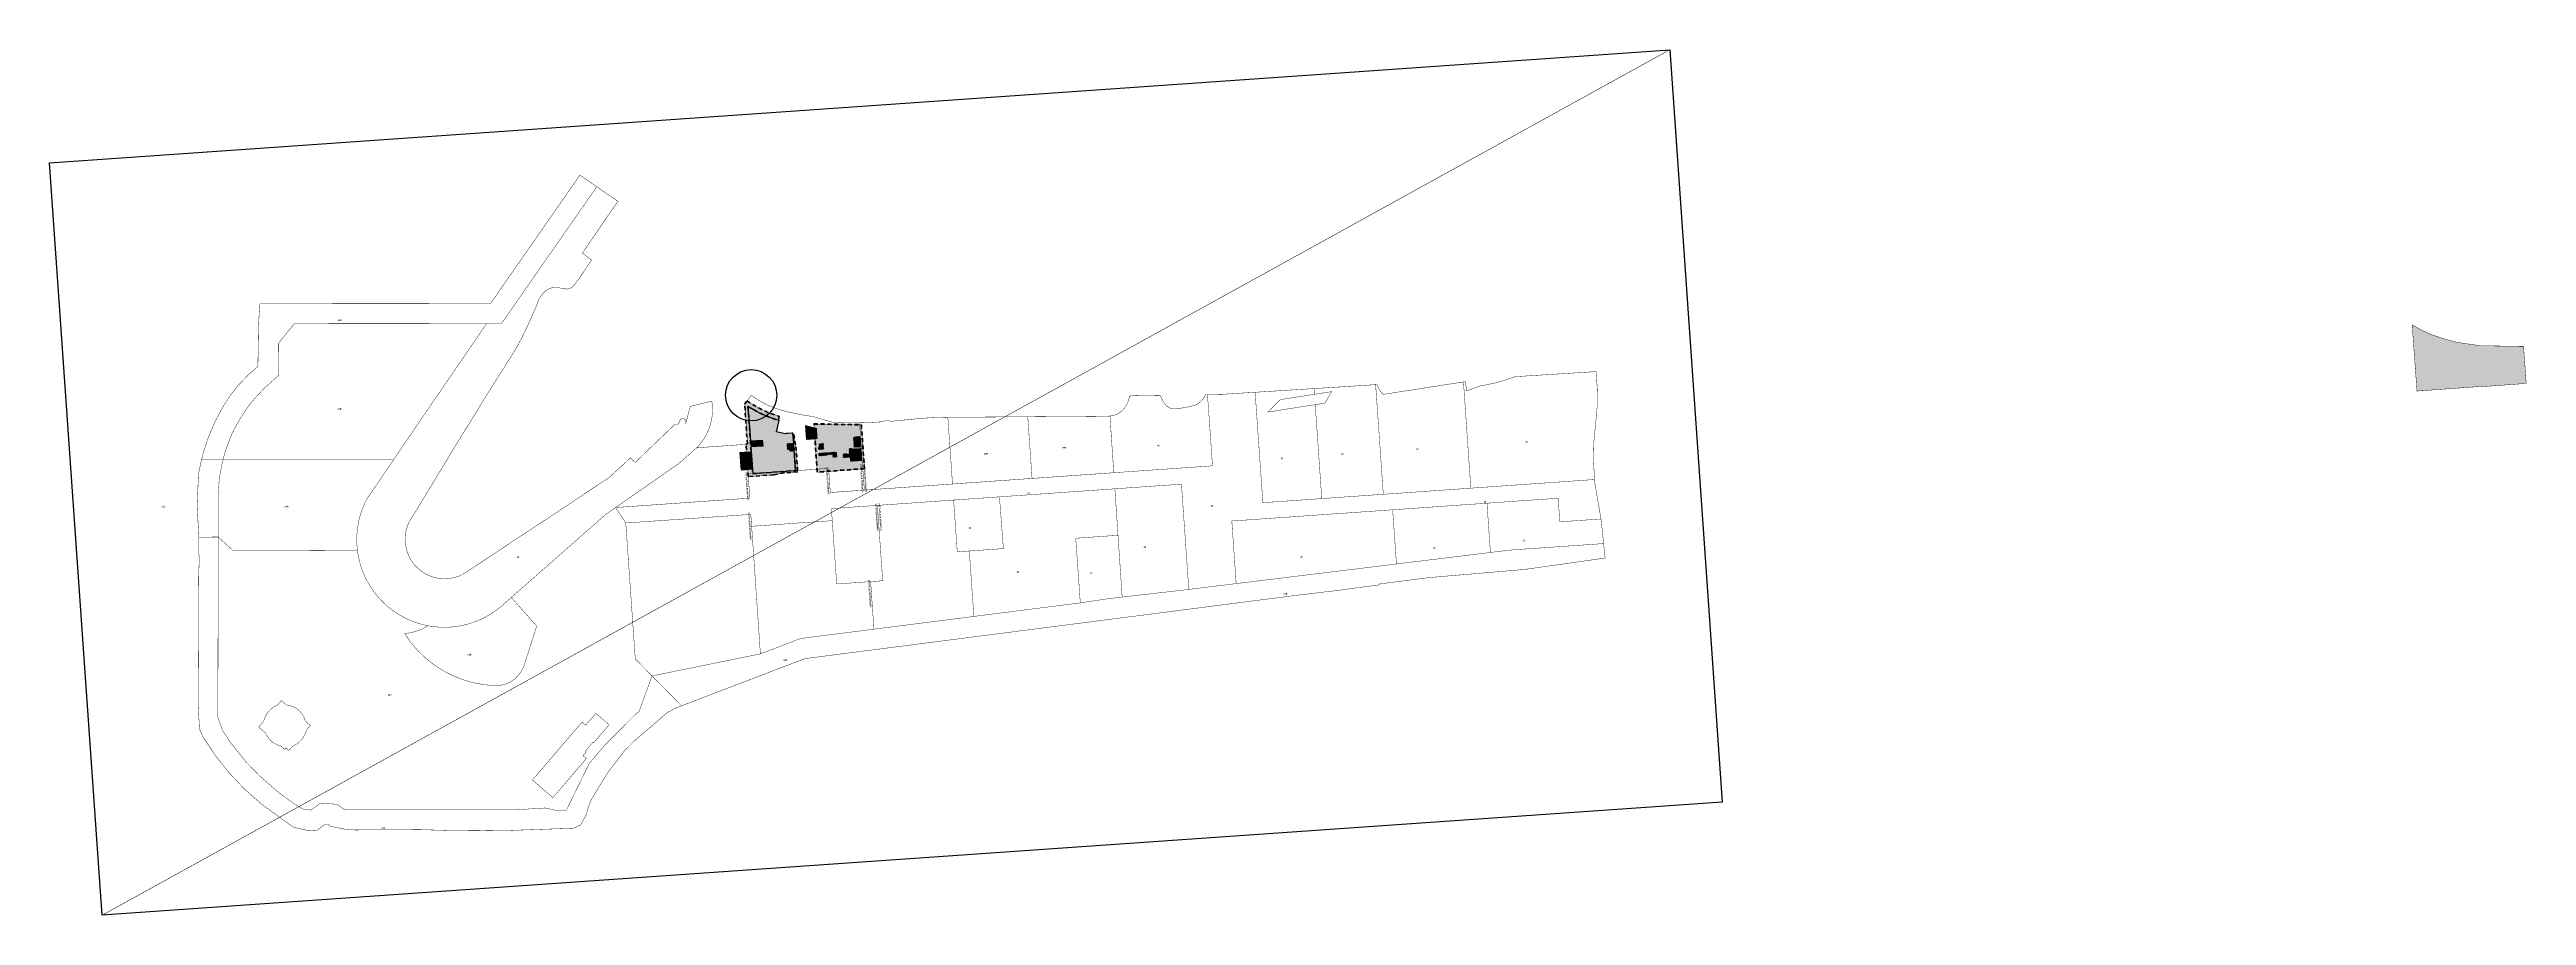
# Model space of a CAD drawing. Header units: millimetres. Extents: x 50357 to 985146, y 723188 to 1803594.
# Drawn here: x 825113 to 827570, y 819224 to 820083 of the extents above; entities that cross this region are included whole.
import ezdxf
from ezdxf.enums import TextEntityAlignment as Align

# ---------------------------------------------------------------- set-up
doc = ezdxf.new("R2010")
doc.units = ezdxf.units.MM
doc.header["$LTSCALE"] = 3
doc.header["$MEASUREMENT"] = 0
for name, pattern in [('Dash 1_100', [2.25, 1.25, -1]), ('DASHED', [19.05, 12.7, -6.35]), ('DIVIDE', [1.25, 0.5, -0.25, 0, -0.25, 0, -0.25])]:
    doc.linetypes.add(name, pattern=pattern)
doc.layers.get('Defpoints').update_dxf_attribs({"color": 32})
for name, color, linetype in [('_ANCILIARY', 40, 'Continuous'), ('_ANCILIARY HATCH', 252, 'Continuous'), ('_DEV LINE', 96, 'DIVIDE'), ('_PARCEL BOUNDARY', 10, 'DASHED'), ('_SUBLEASE', 241, 'Continuous')]:
    doc.layers.add(name, color=color, linetype=linetype)
for name, color, linetype, lineweight in [('Hatch (CARR)', 8, 'Continuous', 35), ('Hatch (HOR not under LTC submission)', 252, 'Continuous', 35), ('Hatch (LTC&CB)', 252, 'Continuous', 35)]:
    doc.layers.add(name, color=color, linetype=linetype, lineweight=lineweight)
doc.styles.add('_BOLD', font='arialbd.ttf', dxfattribs={"width": 0.8})
pattern_1 = [(138.99999998, (-8341.69256, 1134.409), (-0.23433608451, -0.2695728281), []), (138.99999998, (-8341.71018, 1134.66095), (-0.23433608451, -0.2695728281), [0, -0.3571875])]
pattern_2 = [(93.99999998, (-8690.079, 1559.30595), (-0.316726585965, -0.022147680305), []), (228.99999998, (-8689.9317, 1559.4754), (0.6777488253, -0.5891580658), [0.449013, -0.449013]), (228.99999998, (-8689.9372, 1559.5546), (0.6777488253, -0.5891580658), [0.449013, -0.449013]), (228.99999998, (-8689.9428, 1559.63375), (0.6777488253, -0.5891580658), [0.449013, -0.449013])]

# ---------------------------------------------------------------- blocks, each defined once
blk = doc.blocks.new('PARCEL BOUNDARY')
at = {"layer": '_PARCEL BOUNDARY', "ltscale": 0.2, "const_width": 400}
blk.add_lwpolyline([(835046275, 817368216), (834552235, 817304559), (834423997, 817255556), (834415272, 817250725), (834383474, 817223368), (834373340, 817213382), (834356312, 817191233), (834343998, 817171014), (834339429, 817163257), (834334619, 817148570), (834329521, 817139415), (834322539, 817136162), (834256694, 817133907), (834232989, 817133690), (834202736, 817133865), (834169745, 817134732), (834105632, 817134419), (834095122, 817135317), (834080874, 817138176), (834079946, 817139711), (834075547, 817139970), (834068485, 817134307), (834059513, 817133702), (834044421, 817137222), (834012957, 817159986, -0.08686965), (833954966, 817226586), (833951380, 817234555), (833950000, 817258228), (833950511, 817384961), (833951109, 817404498), (833950597, 817409587), (833950593, 817427676), (833948989, 817456124), (833950364, 817488063, -0.09406335), (833975556, 817556113, -0.0902781), (834009286, 817594401), (834009749, 817626239, -0.01890961), (834011285, 817656779), (834240035, 817656948), (834328826, 817784526), (834366572, 817758378), (834355826, 817743212), (834346055, 817728583), (834340896, 817721209), (834331155, 817706998), (834340389, 817700245), (834336624, 817694857), (834328547, 817682538), (834322058, 817673971, -0.17520592), (834315237, 817671365), (834306349, 817672952, 0.23232566), (834293229, 817668130, 0.13623246), (834285961, 817655424), (834277176, 817635418), (834270995, 817622574), (834264654, 817611081), (834252662, 817592098), (834242750, 817576451), (834230030, 817556108), (834218394, 817536845), (834214232, 817530553), (834209561, 817522752), (834175873, 817467287), (834168313, 817454617), (834159505, 817440452, 0.21078465), (834157945, 817409099, 0.18030514), (834175259, 817388920, 0.1721578), (834199780, 817384186, 0.10218961), (834213411, 817388708), (834221184, 817393764), (834236604, 817404009), (834264376, 817422377), (834297078, 817443981), (834310419, 817452901), (834352558, 817480871, 0.08211886), (834360568, 817486915, -0.01113374), (834370062, 817495444), (834378808, 817503845), (834383625, 817499192), (834387460, 817502803), (834394780, 817509960), (834415092, 817529477), (834423246, 817537222), (834426223, 817537204), (834428346, 817541474, -0.68597531), (834433832, 817540361, -0.09598667), (834433770, 817537696), (834438280, 817554903), (834459677, 817560069, -0.24235352), (834444628, 817513801), (834495220, 817517337), (834492444, 817557035), (834498761, 817565962, 0.10394533), (834533697, 817549820, 0.02814853), (834560518, 817544745), (834570883, 817541589, 0.01218113), (834580152, 817539059, 0.0118169), (834589680, 817538655, 0.01895901), (834627610, 817539489), (834630540, 817540418), (834634554, 817540697), (834637584, 817540183, 0.00497874), (834647569, 817541071), (834660846, 817542394, -0.02316028), (834692882, 817544092), (834848633, 817545126), (834853232, 817545226), (834857282, 817545692), (834861211, 817546780, 0.08894422), (834868247, 817552295, 0.09128275), (834872755, 817559703, 0.06185808), (834874097, 817565165), (834880689, 817565564), (834904743, 817565941, 0.07734062), (834909189, 817557307, 0.26747297), (834920028, 817552490, 0.0363773), (834937243, 817555572, 0.24942274), (834949395, 817566641), (834966122, 817566903), (835091811, 817574777), (835119690, 817576586), (835121800, 817571864, 0.07369685), (835125906, 817566838), (835207274, 817579502), (835208699, 817570346), (835222078, 817575222), (835227487, 817576187, 0.04905368), (835256687, 817584425), (835337017, 817589446, -0.06218634), (835336510, 817536749, 0.05571216), (835335348, 817485197), (835335994, 817477945), (835339286, 817458795), (835342221, 817441416), (835346043, 817404387), (835266281, 817393086), (835170777, 817384907), (835121934, 817378609), (835122014, 817377733), (835091934, 817373836), (835080292, 817372113), (835071867, 817371247), (835046358, 817368019)], format="xyb", close=True, dxfattribs=at)
at = {"layer": '_PARCEL BOUNDARY', "ltscale": 100, "const_width": 383, "flags": 128}
for points in [[(834236237, 817637072), (834250943, 817637080), (834345551, 817772940)], [(834951493, 817566674), (834953903, 817532536), (834956464, 817495914), (834858529, 817489069)], [(834433810, 817537817), (834433776, 817537676), (834433735, 817537510)], [(833953173, 817501723), (833974494, 817501723), (834143765, 817501723)], [(834745090, 817465102), (834925661, 817477723), (834932967, 817373210)], [(835228838, 817458825), (835299441, 817463761), (835301082, 817440318), (835341924, 817443173)], [(835344561, 817418750), (835264785, 817413220), (835250065, 817412109), (835232215, 817409919)], [(834357819, 817238886), (834344632, 817250195), (834334564, 817238456), (834330978, 817241531), (834281657, 817183996), (834302000, 817166552), (834335298, 817205381), (834331915, 817208282), (834334981, 817211857), (834334066, 817212642), (834341825, 817221691), (834342543, 817221075), (834357819, 817238886)]]:
    blk.add_lwpolyline(points, dxfattribs=at)
at = {"layer": '_PARCEL BOUNDARY', "ltscale": 100, "const_width": 383}
for points in [[(834374306, 817439184), (834364188, 817454516), (834354598, 817447836), (834251000, 817356662), (834247124, 817353518), (834243074, 817350602), (834238864, 817347922), (834234507, 817345489), (834230017, 817343309), (834225409, 817341391), (834220700, 817339740), (834215903, 817338363), (834211035, 817337263), (834206112, 817336444), (834201150, 817335909), (834196165, 817335659), (834191175, 817335696), (834186195, 817336019), (834181241, 817336628), (834176331, 817337520), (834171480, 817338692), (834166704, 817340140), (834162019, 817341861), (834157440, 817343847), (834152984, 817346093), (834148663, 817348590), (834144493, 817351332), (834140487, 817354308), (834136658, 817357510), (834133019, 817360925), (834129583, 817364544), (834126359, 817368355), (834123360, 817372343), (834120595, 817376498), (834118072, 817380804), (834115801, 817385248), (834113788, 817389815), (834112041, 817394490), (834110565, 817399257), (834109365, 817404102), (834108445, 817409007), (834108007, 817412150), (833984648, 817411723), (833969897, 817425250), (833969935, 817447466), (833969971, 817469437), (833970937, 817482557), (833973350, 817496662), (833977027, 817510752), (833981581, 817523118), (833985886, 817532471), (833992319, 817543971), (833999729, 817554866), (834006171, 817562900), (834015255, 817572566), (834030059, 817586023), (834029857, 817617710), (834045344, 817636969), (834236237, 817637072), (834176143, 817549386), (834130481, 817482167), (834117000, 817462322), (834114846, 817457820), (834112955, 817453202), (834111331, 817448483), (834109981, 817443678), (834108909, 817438804), (834108118, 817433876), (834107612, 817428911), (834107391, 817423925), (834107456, 817418935), (834107808, 817413957), (834108007, 817412150)], [(835205506, 817579227), (835212773, 817473741)], [(834998779, 817568931), (835006438, 817459316), (835125949, 817467671)], [(835057266, 817572573), (835057694, 817566447)], [(835058341, 817557187), (835064894, 817463400)], [(835118341, 817576499), (835125949, 817467671), (835212773, 817473741), (835319277, 817481186), (835331672, 817482053), (835335626, 817482329)], [(834693862, 817544099), (834698492, 817477884)], [(834623997, 817456639), (834699612, 817461924)], [(834859605, 817473106), (834866851, 817365639), (834853309, 817364088), (834825297, 817359878), (834820780, 817424033), (834862716, 817426965)], [(835135245, 817452282), (835228838, 817458825)], [(835228838, 817458825), (835232215, 817409919), (835139006, 817398484)], [(834429575, 817257676), (834383731, 817304357), (834374306, 817439184), (834498385, 817447685), (834507891, 817309233)], [(834499195, 817435887), (834579180, 817441477)], [(834825297, 817359878), (834547391, 817324442), (834507889, 817309232), (834400429, 817287354), (834387406, 817251986), (834383005, 817248414), (834354246, 817219522), (834337980, 817200220), (834315409, 817154090), (834304897, 817153962), (834294102, 817156289), (834266885, 817154545), (834097559, 817154381), (834094364, 817155070), (834087999, 817159949), (834071396, 817161019), (834061877, 817154192), (834054778, 817154779), (834044721, 817160731), (834028686, 817172548), (834011041, 817188012), (833997529, 817201937), (833981199, 817222357), (833974218, 817233241), (833969588, 817245978), (833969893, 817425241), (833950594, 817425173)], [(834715171, 817411388), (834719714, 817346415)], [(834617253, 817380982), (834620554, 817333771)], [(834932967, 817373210), (834866851, 817365639)], [(834979977, 817379021), (834932967, 817373210)]]:
    blk.add_lwpolyline(points, dxfattribs=at)
at = {"layer": '_PARCEL BOUNDARY', "ltscale": 100, "const_width": 383, "flags": 128}
for points in [[(835074785, 817569558), (835023756, 817561615), (835011142, 817549279), (835068023, 817558132)], [(834579180, 817441477), (834578344, 817453448), (834623997, 817456639), (834629227, 817381823), (834583575, 817378615)], [(834716671, 817411492), (834703203, 817410562), (834699612, 817461924), (834745090, 817465102), (834748993, 817413729)]]:
    blk.add_lwpolyline(points, close=True, dxfattribs=at)
at = {"layer": '_PARCEL BOUNDARY', "ltscale": 0.2, "const_width": 400}
for points in [[(834854731, 817545399), (834858529, 817489069), (834620586, 817472439), (834611000, 817471769), (834606247, 817538666)], [(834493654, 817517222), (834495714, 817487766), (834497384, 817463828), (834364188, 817454516), (834426900, 817498196), (834444635, 817513795)], [(834495714, 817487766), (834575555, 817493351), (834577227, 817469409), (834611000, 817471769)]]:
    blk.add_lwpolyline(points, dxfattribs=at)
at = {"layer": '_PARCEL BOUNDARY', "ltscale": 100, "const_width": 383, "flags": 128}
for points, elevation in [([(834773165, 817544625), (834777445, 817483402)], 994000), ([(834357819, 817238886), (834344632, 817250195), (834334564, 817238456), (834330978, 817241531), (834281657, 817183996), (834302000, 817166552), (834335298, 817205381), (834331915, 817208282), (834334981, 817211857), (834334066, 817212642), (834341825, 817221691), (834342543, 817221075), (834357819, 817238886)], -10000)]:
    blk.add_lwpolyline(points, dxfattribs=dict(at, elevation=elevation))
at = {"layer": '_PARCEL BOUNDARY', "ltscale": 100, "const_width": 383}
blk.add_lwpolyline([(835139006, 817398484), (834979977, 817379021), (834975635, 817441124), (835135245, 817452282)], close=True, dxfattribs=at)
at = {"layer": '_PARCEL BOUNDARY', "ltscale": 100, "const_width": 383, "flags": 128}
blk.add_lwpolyline([(834260789, 817365275), (834285886, 817336758), (834273307, 817297390, -0.01253631), (834271640, 817293857, -0.29509485), (834244613, 817277698, -0.24913792), (834154832, 817329505, 0.12861799), (834178082, 817337195)], format="xyb", dxfattribs=at)
blk.add_lwpolyline([(834061374, 817238180), (834056220, 817242594, 0.32957341), (834037718, 817258441), (834032571, 817262849), (834028493, 817258096, 0.25414691), (834015160, 817242558), (834010027, 817236575), (834017126, 817230501, 0.24902427), (834031795, 817217950), (834035854, 817214477), (834037099, 817215913), (834040064, 817213340), (834043981, 817217905, 0.25315142), (834057312, 817233445)], format="xyb", close=True, dxfattribs=at)
at = {"layer": '_PARCEL BOUNDARY', "ltscale": 100, "const_width": 383, "elevation": 989000, "flags": 128}
blk.add_lwpolyline([(834061374, 817238180), (834056220, 817242594, 0.32957341), (834037718, 817258441), (834032571, 817262849), (834028493, 817258096, 0.25414691), (834015160, 817242558), (834010027, 817236575), (834017126, 817230501, 0.24902427), (834031795, 817217950), (834035854, 817214477), (834037099, 817215913), (834040064, 817213340), (834043981, 817217905, 0.25315142), (834057312, 817233445)], format="xyb", close=True, dxfattribs=at)
at = {"layer": 'Defpoints'}
blk.add_circle((834498761, 817565962), 25415, dxfattribs=at)
at = {"layer": 'Defpoints', "style": '_BOLD', "width": 0.8}
for s, p in [('21D', (834088379, 817639572, 994000)), ('21B', (834088379, 817551544, 994000)), ('09B', (834729800, 817506907, 994000)), ('09A', (834807593, 817512993, 994000)), ('05', (834901772, 817515067, 994000)), ('06', (835084195, 817506770, 994000)), ('03', (835158573, 817511734, 994000)), ('01', (835266939, 817518935, 994000)), ('07', (835024373, 817502377, 994000)), ('21C', (833913594, 817454515, 994000)), ('21A', (834035865, 817454515, 994000)), ('00', (834772570, 817468103, 994000)), ('00', (834954724, 817455071, 994000)), ('00', (835225718, 817459341, 994000)), ('13', (834714574, 817433531, 994000)), ('22', (834266210, 817404425, 994000)), ('08', (834888229, 817414380, 994000)), ('05', (835043843, 817404523, 994000)), ('04', (835175551, 817413482, 994000)), ('02', (835264366, 817420926, 994000)), ('12', (834762082, 817389814, 994000)), ('11', (834834878, 817388779, 994000)), ('24B', (835026925, 817367866, 994000)), ('23B', (834217451, 817307605, 994000)), ('24B', (834530769, 817302136, 994000)), ('23A', (834138253, 817267692, 994000)), ('24A', (834131894, 817135590, 994000))]:
    blk.add_text(s, height=1500, rotation=4.00124, dxfattribs=at).set_placement(p)
for s, p in [('P20 PACKAGE BOUNDARY', (834493865, 817475570, 994000)), ('P00 PACKAGE BOUNDARY', (834573859, 817481192, 994000)), ('P18 PACKAGE BOUNDARY', (834607737, 817483628, 994000)), ('P14 PACKAGE BOUNDARY', (834611078, 817483773, 994000)), ('P18 PACKAGE BOUNDARY', (834622565, 817444560, 994000)), ('P15 PACKAGE BOUNDARY', (834626048, 817444884, 994000)), ('P20 PACKAGE BOUNDARY', (834496559, 817435644, 994000)), ('P19 PACKAGE BOUNDARY', (834615682, 817368672))]:
    blk.add_text(s, height=1500, rotation=274.001239, dxfattribs=at).set_placement(p, align=Align.CENTER)

msp = doc.modelspace()

# ---------------------------------------------------------------- hatches: boundary and pattern name
at = {"layer": '_ANCILIARY'}
h = msp.add_hatch(color=256, dxfattribs=at)
h.dxf.hatch_style = 1
edge = h.paths.add_edge_path()
edge.add_line((825852.8363, 819665.153), (825850.3249, 819701.0885))
edge.add_line((825850.3249, 819701.0885), (825851.0606, 819701.1411))
edge.add_line((825851.0606, 819701.1411), (825853.1846, 819688.8404))
edge.add_line((825853.1846, 819688.8404), (825854.9347, 819663.7961))
edge.add_line((825854.9347, 819663.7961), (825841.6935, 819662.8705))
edge.add_line((825841.6935, 819662.8705), (825830.9183, 819660.9644))
edge.add_line((825830.9183, 819660.9644), (825805.8493, 819659.2119))
edge.add_line((825805.8493, 819659.2119), (825803.5928, 819691.4902))
edge.add_line((825803.5928, 819691.4902), (825804.9893, 819691.5892))
edge.add_line((825804.9893, 819691.5892), (825802.2261, 819731.116))
edge.add_line((825802.2261, 819731.116), (825804.5701, 819734.4283))
edge.add_arc((825868.5104, 819826.8696), 112.4, 235.3289399, 253.5507734)
edge.add_line((825836.6826, 819719.0701), (825835.7601, 819714.8813))
edge.add_arc((825875.9744, 819840.5716), 131.9668, 237.7659913, 252.2580476, ccw=False)
edge.add_line((825805.5862, 819728.9439), (825810.2482, 819662.1759))
edge.add_line((825810.2482, 819662.1759), (825852.8363, 819665.153))
h = msp.add_hatch(color=256, dxfattribs=at)
h.dxf.hatch_style = 1
h.paths.add_polyline_path([(825874.6478, 819696.693), (825863.7524, 819695.9275), (825862.768, 819709.9404), (825873.9047, 819707.3194)])
h = msp.add_hatch(color=256, dxfattribs=at)
h.dxf.hatch_style = 1
h.paths.add_polyline_path([(825870.9858, 819711.3551), (825918.11, 819710.5529), (825921.1603, 819666.9222), (825874.3211, 819663.6458)])
h.paths.add_polyline_path([(825873.7527, 819707.304), (825916.3557, 819706.5285), (825918.9167, 819669.9745), (825876.7066, 819667.02)], flags=16)
h = msp.add_hatch(color=256, dxfattribs=at)
h.dxf.hatch_style = 1
h.paths.add_polyline_path([(825797.5427, 819683.2869), (825808.7226, 819684.0685), (825809.9656, 819666.2613), (825798.7884, 819665.4809)])
at = {"layer": '_ANCILIARY HATCH'}
h = msp.add_hatch(dxfattribs=at)
h.set_pattern_fill('CORK', color=256, scale=0.1, angle=94)
h.set_pattern_definition(pattern_2)
edge = h.paths.add_edge_path()
edge.add_line((825852.5159, 819665.4314), (825850.0249, 819701.0765))
edge.add_line((825850.0249, 819701.0765), (825850.1156, 819701.0747))
edge.add_line((825850.1156, 819701.0747), (825850.1953, 819701.0953))
edge.add_line((825850.1953, 819701.0953), (825851.151, 819701.1325))
edge.add_line((825851.151, 819701.1325), (825853.184, 819688.84))
edge.add_line((825853.184, 819688.84), (825854.9341, 819663.7958))
edge.add_line((825854.9341, 819663.7958), (825841.6929, 819662.8701))
edge.add_line((825841.6929, 819662.8701), (825830.9177, 819660.964))
edge.add_line((825830.9177, 819660.964), (825805.8487, 819659.2115))
edge.add_line((825805.8487, 819659.2115), (825803.5922, 819691.4898))
edge.add_line((825803.5922, 819691.4898), (825804.9887, 819691.5888))
edge.add_line((825804.9887, 819691.5888), (825802.2255, 819731.1156))
edge.add_line((825802.2255, 819731.1156), (825804.5695, 819734.428))
edge.add_arc((825868.5098, 819826.8693), 112.4, 235.3289399, 253.5507734)
edge.add_line((825836.682, 819719.0697), (825835.7842, 819714.9903))
edge.add_arc((825872.7305, 819834.6018), 125.1876, 237.56452, 252.8347865, ccw=False)
edge.add_line((825805.5862, 819728.9439), (825810.3819, 819662.4859))
edge.add_line((825810.3819, 819662.4859), (825852.5159, 819665.4314))
h = msp.add_hatch(dxfattribs=at)
h.set_pattern_fill('CORK', color=256, scale=0.1, angle=94)
h.set_pattern_definition(pattern_2)
h.paths.add_polyline_path([(825862.768, 819709.9404), (825871.2272, 819707.9097), (825872.0242, 819696.5096), (825863.7524, 819695.9275)])
h = msp.add_hatch(dxfattribs=at)
h.set_pattern_fill('CORK', color=256, scale=0.1, angle=94)
h.set_pattern_definition(pattern_2)
h.paths.add_polyline_path([(825870.9853, 819711.3547), (825918.1094, 819710.5526), (825921.1597, 819666.9219), (825874.3205, 819663.6454)])
h.paths.add_polyline_path([(825873.747, 819707.3155), (825916.3559, 819706.5262), (825918.834, 819669.9664), (825876.7066, 819667.02)], flags=16)
h = msp.add_hatch(dxfattribs=at)
h.set_pattern_fill('CORK', color=256, scale=0.1, angle=94)
h.set_pattern_definition(pattern_2)
h.paths.add_polyline_path([(825797.5427, 819683.2869), (825804.1095, 819683.7466), (825805.3524, 819665.9394), (825798.7884, 819665.4809)])
at = {"layer": '_SUBLEASE'}
h = msp.add_hatch(color=256, dxfattribs=at)
h.dxf.hatch_style = 1
edge = h.paths.add_edge_path()
edge.add_line((827527.6245, 819748.9278), (827503.612, 819747.1663))
edge.add_line((827503.612, 819747.1663), (827461.6342, 819744.1328))
edge.add_line((827461.6342, 819744.1328), (827459.7229, 819770.2101))
edge.add_line((827459.7229, 819770.2101), (827459.2791, 819776.2639))
edge.add_line((827459.2791, 819776.2639), (827456.812, 819809.925))
edge.add_arc((827519.0638, 819908.6347), 116.7, 237.7622461, 253.7446066)
edge.add_line((827486.3972, 819796.6), (827500.2758, 819792.6825))
edge.add_line((827500.2758, 819792.6825), (827524.6808, 819789.0912))
edge.add_line((827524.6808, 819789.0912), (827567.341, 819788.5088))
edge.add_line((827567.341, 819788.5088), (827570.0382, 819751.7113))
edge.add_line((827570.0382, 819751.7113), (827527.6484, 819748.6025))
edge.add_line((827527.6484, 819748.6025), (827527.6245, 819748.9278))
h = msp.add_hatch(color=256, dxfattribs=at)
h.dxf.hatch_style = 1
edge = h.paths.add_edge_path()
edge.add_line((825843.3875, 819701.8973), (825842.4603, 819701.828))
edge.add_line((825842.4603, 819701.828), (825833.9382, 819703.6983))
edge.add_line((825833.9382, 819703.6983), (825836.3987, 819714.8577))
edge.add_arc((825871.5288, 819832.4479), 122.7256, 237.4985092, 253.3665134, ccw=False)
edge.add_line((825805.5856, 819728.9439), (825807.9809, 819694.6803))
edge.add_line((825807.9809, 819694.6803), (825819.7541, 819695.5033))
edge.add_line((825819.7541, 819695.5033), (825820.1774, 819689.4481))
edge.add_line((825820.1774, 819689.4481), (825808.4058, 819688.6252))
edge.add_line((825808.4058, 819688.6252), (825810.252, 819662.1868))
edge.add_line((825810.252, 819662.1868), (825852.8329, 819665.1421))
edge.add_line((825852.8329, 819665.1421), (825851.4524, 819684.8861))
edge.add_line((825851.4524, 819684.8861), (825847.277, 819684.5941))
edge.add_line((825847.277, 819684.5941), (825847.1564, 819686.3199))
edge.add_line((825847.1564, 819686.3199), (825845.0216, 819686.1707))
edge.add_line((825845.0216, 819686.1707), (825844.6394, 819691.6373))
edge.add_line((825844.6394, 819691.6373), (825850.9516, 819692.0787))
edge.add_line((825850.9516, 819692.0787), (825850.2106, 819702.4057))
edge.add_line((825850.2106, 819702.4057), (825849.2302, 819702.3337))
edge.add_line((825849.2302, 819702.3337), (825843.3875, 819701.8973))
h = msp.add_hatch(color=256, dxfattribs=at)
h.dxf.hatch_style = 1
h.paths.add_polyline_path([(825916.3557, 819706.5285), (825873.7252, 819707.3078), (825874.5633, 819696.1206), (825875.1181, 819687.7989), (825876.3772, 819687.8871), (825876.1285, 819691.4539), (825880.3652, 819691.7496), (825880.7165, 819686.7243), (825875.4818, 819686.3609), (825875.781, 819682.0812), (825893.3938, 819683.3124), (825893.7033, 819678.8857), (825890.0123, 819678.6277), (825889.8152, 819681.4476), (825883.7998, 819681.0275), (825883.8291, 819680.6085), (825875.6227, 819680.0349), (825876.7066, 819667.02), (825918.9167, 819669.9745), (825918.5539, 819675.0232), (825907.2385, 819674.232), (825906.9244, 819678.7255), (825900.1595, 819678.2526), (825899.9258, 819681.5944), (825903.7173, 819681.8594), (825903.768, 819681.1411), (825906.2342, 819681.3135), (825905.8417, 819686.9274), (825908.8743, 819687.1394), (825908.9335, 819686.3081), (825917.7331, 819686.9223), (825917.5954, 819688.7119), (825915.3812, 819688.5573), (825915.3638, 819688.8117), (825910.935, 819688.5021), (825910.2493, 819698.3108), (825916.8979, 819698.7756)])
at = {"layer": 'Hatch (CARR)', "ltscale": 0.5}
h = msp.add_hatch(dxfattribs=at)
h.set_pattern_fill('SACNCR', color=130, scale=0.15, angle=94, style=0)
h.set_pattern_definition(pattern_1)
h.paths.add_polyline_path([(825850.9451, 819692.078), (825844.6396, 819691.6371), (825845.0218, 819686.1704), (825847.1566, 819686.3196), (825847.2772, 819684.5939), (825851.448, 819684.8855)])
h = msp.add_hatch(dxfattribs=at)
h.set_pattern_fill('SACNCR', color=130, scale=0.15, angle=94, style=0)
h.set_pattern_definition(pattern_1)
h.paths.add_polyline_path([(825880.7252, 819686.7255), (825880.3739, 819691.7508), (825876.1368, 819691.4552), (825876.3861, 819687.8883), (825875.3893, 819687.8186), (825875.4904, 819686.3622)])
h = msp.add_hatch(dxfattribs=at)
h.set_pattern_fill('SACNCR', color=130, scale=0.15, angle=94, style=0)
h.set_pattern_definition(pattern_1)
h.paths.add_polyline_path([(825910.9436, 819688.5033), (825915.372, 819688.8129), (825915.3898, 819688.5585), (825917.5895, 819688.7131), (825917.3207, 819692.5576), (825917.3058, 819692.5542), (825916.8712, 819698.7752), (825910.2579, 819698.3122)])
h = msp.add_hatch(dxfattribs=at)
h.set_pattern_fill('SACNCR', color=130, scale=0.15, angle=94, style=0)
h.set_pattern_definition(pattern_1)
h.paths.add_polyline_path([(825893.7119, 819678.887), (825893.4025, 819683.3137), (825875.7905, 819682.0703), (825875.9311, 819680.0575), (825883.8377, 819680.6098), (825883.8084, 819681.0287), (825889.8238, 819681.4489), (825890.0209, 819678.6289)])
h = msp.add_hatch(dxfattribs=at)
h.set_pattern_fill('SACNCR', color=130, scale=0.15, angle=94, style=0)
h.set_pattern_definition(pattern_1)
h.paths.add_polyline_path([(825916.7285, 819680.3188), (825916.2824, 819679.8057), (825909.4292, 819679.3266), (825908.8829, 819687.1407), (825905.8503, 819686.9286), (825906.2428, 819681.3147), (825903.7766, 819681.1423), (825903.7259, 819681.8607), (825899.9345, 819681.5956), (825900.1681, 819678.2538), (825906.933, 819678.7268), (825907.0366, 819677.2447), (825918.3468, 819678.0414), (825918.1801, 819680.4262)])
h = msp.add_hatch(dxfattribs=at)
h.set_pattern_fill('SACNCR', color=130, scale=0.15, angle=94, style=0)
h.set_pattern_definition(pattern_1)
h.paths.add_polyline_path([(825909.4292, 819679.3265), (825916.2824, 819679.8057), (825916.7332, 819680.3191), (825918.1842, 819680.4261), (825917.7296, 819686.9292), (825908.9421, 819686.3093)])
at = {"layer": 'Hatch (LTC&CB)'}
h = msp.add_hatch(color=256, dxfattribs=at)
h.dxf.hatch_style = 1
h.paths.add_polyline_path([(825820.175, 819689.4477), (825819.7517, 819695.5029), (825807.9997, 819694.6814), (825808.423, 819688.6261)])
h = msp.add_hatch(color=256, dxfattribs=at)
h.dxf.hatch_style = 1
h.paths.add_polyline_path([(825907.2472, 819674.2333), (825907.0367, 819677.2447), (825918.3443, 819678.0414), (825918.5549, 819675.03)])

# ---------------------------------------------------------------- linework, layer by layer
msp.add_lwpolyline([(825112.5539, 819970.5373), (826720.1226, 820082.9186), (826772.324, 819336.1993), (825164.7553, 819223.8179)], close=True)
at = {"const_width": 0.5}
msp.add_lwpolyline([(825164.7553, 819223.8179), (826720.1226, 820082.9186)], dxfattribs=at)
at = {"elevation": 0.0001}
msp.add_lwpolyline([(825843.3875, 819701.8973), (825842.4603, 819701.828), (825833.9382, 819703.6983), (825836.3987, 819714.8577, -0.069348079), (825805.5856, 819728.9439), (825807.9809, 819694.6803), (825819.7541, 819695.5033), (825820.1774, 819689.4481), (825808.4058, 819688.6252), (825810.252, 819662.1868), (825852.8329, 819665.1421), (825851.4524, 819684.8861), (825847.277, 819684.5941), (825847.1564, 819686.3199), (825845.0216, 819686.1707), (825844.6394, 819691.6373), (825850.9516, 819692.0787), (825850.2106, 819702.4057), (825849.2302, 819702.3337)], format="xyb", close=True, dxfattribs=at)
at = {"layer": '_DEV LINE', "ltscale": 2, "const_width": 0.4}
msp.add_lwpolyline([(827527.6245, 819748.9278), (827503.612, 819747.1663), (827461.6342, 819744.1328), (827459.7229, 819770.2101), (827459.2791, 819776.2639), (827456.812, 819809.925, 0.069849469), (827486.3972, 819796.6), (827500.2758, 819792.6825), (827524.6808, 819789.0912), (827567.341, 819788.5088), (827570.0382, 819751.7113), (827527.6484, 819748.6025)], format="xyb", close=True, dxfattribs=at)
at = {"layer": '_DEV LINE', "ltscale": 2, "const_width": 0.3825, "flags": 128}
msp.add_lwpolyline([(825853.1612, 819689.1825), (825851.0598, 819701.1411), (825850.2865, 819701.0868), (825850.2372, 819702.2854), (825842.3679, 819701.6739), (825833.8594, 819703.5464), (825836.3767, 819714.9852), (825835.8202, 819715.1544), (825836.6831, 819719.07, -0.079616214), (825804.5924, 819734.4132), (825802.3646, 819731.3111), (825805.1413, 819691.6399), (825803.5656, 819691.4882), (825804.11, 819683.7466), (825797.5327, 819683.2861), (825798.7889, 819665.4809), (825805.3934, 819665.9415), (825805.8642, 819659.2344), (825830.9188, 819660.9644), (825841.7407, 819662.8737), (825854.9352, 819663.7957)], format="xyb", close=True, dxfattribs=at)
at = {"layer": '_DEV LINE', "ltscale": 2}
for points, const_width, elevation in [([(825820.175, 819689.4477), (825819.7517, 819695.5029), (825807.9815, 819694.6804), (825808.3849, 819688.6233)], 0.3825, 0.0001), ([(825851.0636, 819685.1305), (825847.1828, 819684.8591), (825847.0621, 819686.5848), (825844.9273, 819686.4355), (825844.545, 819691.9022), (825850.5802, 819692.3243)], 0.4, 0.0002), ([(825880.7252, 819686.7255), (825880.3739, 819691.7508), (825876.1368, 819691.4552), (825876.3861, 819687.8883), (825875.1832, 819687.8035), (825875.2973, 819686.3473)], 0.3825, 0.0001), ([(825875.2945, 819688.0844), (825876.2913, 819688.1541), (825876.0419, 819691.7209), (825880.2789, 819692.0175), (825880.6298, 819686.994), (825875.3956, 819686.6279)], 0.4, 0.0002), ([(825910.9436, 819688.5033), (825915.372, 819688.8129), (825915.3898, 819688.5585), (825917.5967, 819688.6935), (825916.8618, 819698.7739), (825910.2579, 819698.3122)], 0.3825, 0.0001), ([(825893.7119, 819678.887), (825893.4025, 819683.3137), (825875.5965, 819682.0685), (825875.7843, 819680.0412), (825883.8377, 819680.6098), (825883.8084, 819681.0287), (825889.8238, 819681.4489), (825890.0209, 819678.6289)], 0.3825, 0.0001), ([(825917.733, 819686.9231), (825908.9411, 819686.3092), (825908.8829, 819687.1406), (825905.8503, 819686.9286), (825906.2428, 819681.3147), (825903.7766, 819681.1423), (825903.7259, 819681.8607), (825899.9345, 819681.5956), (825900.1681, 819678.2538), (825906.933, 819678.7268), (825907.0366, 819677.2447), (825907.2385, 819674.232), (825918.5539, 819675.0232)], 0.3825, 0.0002)]:
    msp.add_lwpolyline(points, close=True, dxfattribs=dict(at, const_width=const_width, elevation=elevation))
at = {"layer": '_DEV LINE', "ltscale": 2, "const_width": 0.3825, "elevation": 0.0001, "flags": 128}
msp.add_lwpolyline([(825850.9626, 819692.0777), (825844.6396, 819691.6371), (825845.0218, 819686.1704), (825847.1566, 819686.3196), (825847.2772, 819684.5939), (825851.4635, 819684.8857)], close=True, dxfattribs=at)
at = {"layer": '_DEV LINE', "ltscale": 2, "const_width": 0.3825, "elevation": 0.0001}
msp.add_lwpolyline([(825870.9863, 819711.355), (825871.2272, 819707.9097), (825862.6868, 819709.954), (825863.7524, 819695.9274), (825872.0259, 819696.506), (825874.3237, 819663.6459), (825921.1609, 819666.9204), (825918.1105, 819710.5529), (825870.9863, 819711.355)], dxfattribs=at)
at = {"layer": 'Hatch (HOR not under LTC submission)', "linetype": 'Dash 1_100', "elevation": 0.0001}
msp.add_lwpolyline([(825852.8355, 819665.153), (825850.3109, 819701.0884), (825851.0606, 819701.1411), (825853.1851, 819688.8403), (825854.9352, 819663.7961), (825841.694, 819662.8705), (825830.9188, 819660.9644), (825805.8498, 819659.2119), (825803.5933, 819691.4901), (825804.9898, 819691.5891), (825802.2266, 819731.116), (825804.5706, 819734.4283, 0.079675708), (825836.6831, 819719.07), (825835.8203, 819715.1544, -0.071738195), (825805.5862, 819728.9439), (825810.2538, 819662.1762)], format="xyb", close=True, dxfattribs=at)
at = {"layer": 'Hatch (HOR not under LTC submission)', "linetype": 'Dash 1_100'}
for points, elevation in [([(825870.8909, 819711.6207), (825918.015, 819710.8199), (825921.0666, 819667.1893), (825874.2275, 819663.9115)], 0.0004), ([(825870.9863, 819711.355), (825918.1105, 819710.5529), (825921.1608, 819666.9222), (825874.3216, 819663.6457)], 0.0001)]:
    msp.add_lwpolyline(points, close=True, dxfattribs=dict(at, elevation=elevation))

# ---------------------------------------------------------------- block references
at = {"xscale": 0.001, "yscale": 0.001, "zscale": 0.001, "rotation": 359.998908534026}
msp.add_blockref('PARCEL BOUNDARY', (-8705.558, 2189.91, -0.0001), dxfattribs=at)

doc.saveas('drawing.dxf')
